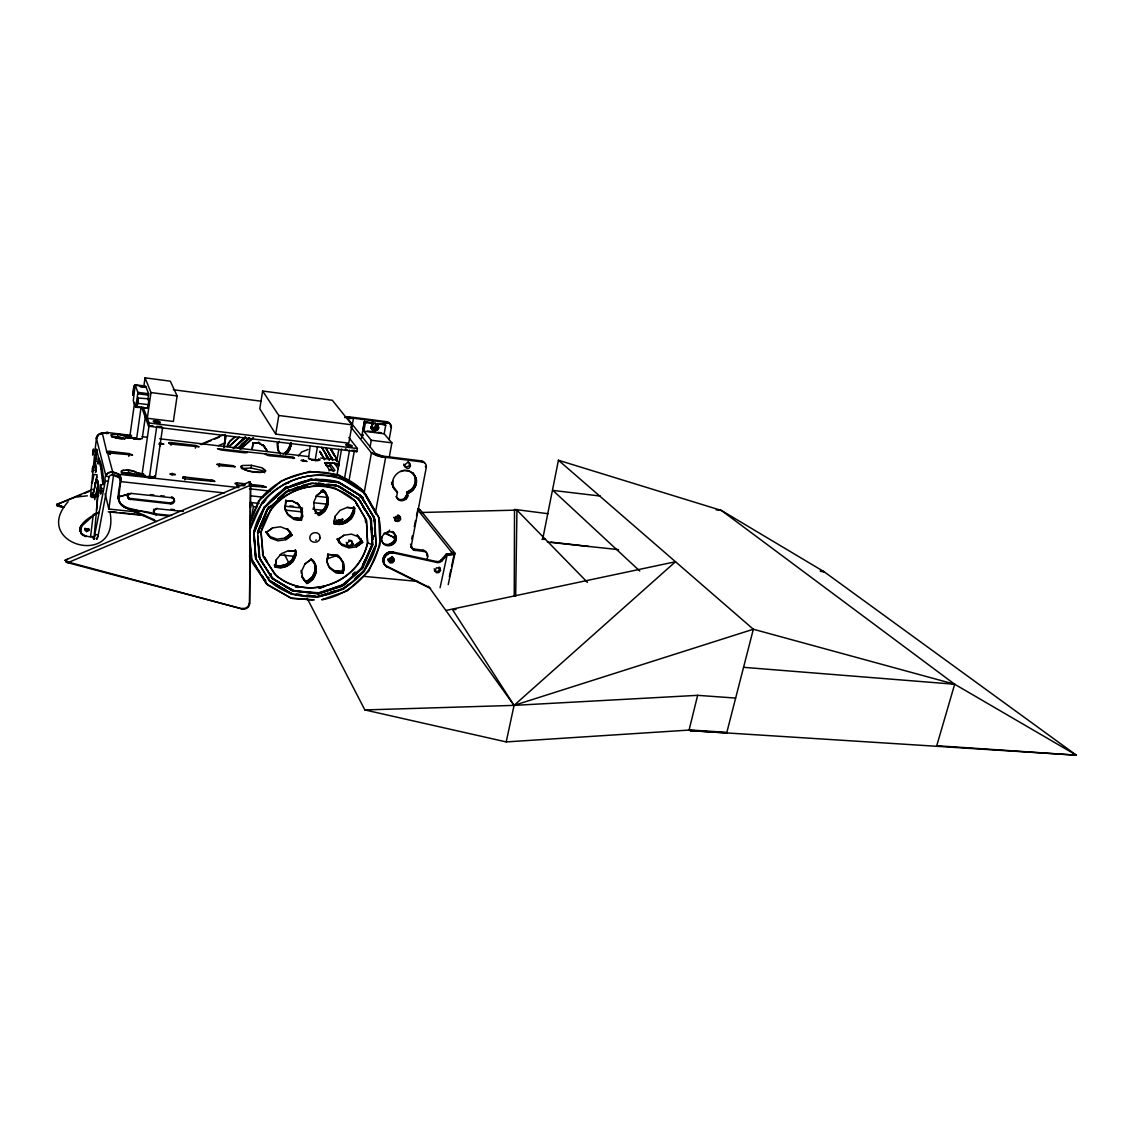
<?xml version="1.0" encoding="UTF-8"?>
<svg xmlns="http://www.w3.org/2000/svg" width="1133" height="1133" viewBox="0 0 1133 1133"><rect width="100%" height="100%" fill="white"/><g stroke="black" fill="none" stroke-linecap="round" stroke-linejoin="round"><path stroke-width="1.5" d="M514.24 596.17L514.509 509.397L548.018 513.716M95.469 463.142L96.333 467.348L95.498 472.433M66.068 561.317L66.989 562.478L242.349 608.959A5.424 4.815 -23 0 0 249.572 603.847L250.365 485.264L249.996 482.007L249.147 482.361M249.572 603.847L250.747 484.173L249.543 481.822L65.048 560.184L68.844 562.251L242.349 608.959M515.671 596.312L516.945 510.119L420.612 512.498M138.339 398.051L148.947 398.844L147.885 408.333L147.644 406.974M96.333 467.278L96.178 466.499L95.852 467.617M293.815 519.325L301.435 520.189L300.514 518.588L301.59 515.076L300.896 507.853L297.002 502.67L302.086 510.19L302.525 516.662L301.435 520.189L293.815 519.325L287.81 514.934L285.034 508.136L285.785 499.936M97.976 463.85L98.826 458.95M118.469 498.987L120.665 481.596C124.233 470.535 101.998 467.858 105.355 481.015L93.883 539.152L97.707 497.713L98.132 487.105L97.693 480.789L96.588 479.967L93.062 494.569L95.993 494.88L97.863 485.193M285.615 454.63L289.963 449.277L291.068 442.649M98.826 458.907L96.56 449.348M336.388 554.83L339.376 556.586L343.639 563.554L344.007 569.828L342.931 573.256L335.51 572.505L329.717 568.299L327.069 561.741L327.805 553.697M288.476 550.68L296.081 551.374L295.189 549.703L295.954 554.958L292.852 561.699L286.762 566.344L280.913 567.718L275.078 566.868L276.353 559.617L281.253 553.697L288.476 550.68L296.081 551.374C296.818 562.11 285.063 570.239 275.078 566.868L274.653 566.004M303.403 579.246L305.995 581.739C314.903 578.368 319.138 565.325 311.065 558.796M302.214 577.193L306.93 583.481C316.022 579.969 319.478 567.605 312.793 560.184M98.783 459.828L101.078 468.991M315.215 511.238L317.835 513.83C327.125 510.402 330.963 496.778 322.99 490.065M321.333 490.476L323.103 490.462L327.522 496.551L328.216 503.888L325.029 510.756L318.798 515.416L313.43 508.051L318.798 515.416C329.221 511.564 331.686 496.566 322.622 489.952M238.936 487.615L118.625 474.274L111.657 471.965L108.428 472.673L106.799 474.203L105.992 476.299L109.108 476.639C111.218 472.447 120.749 476.044 120.424 480.732C119.56 488.875 114.263 502.429 124.474 507.202L156.425 521.562M138.339 398.023L137.093 406.931L138.141 397.456M336.076 459.729C334.377 460.423 339.263 460.494 339.107 463.609L338.654 466.173M95.852 454.262L96.347 449.971M108.315 433.401L107.012 432.466A16.329 3.881 8.2 0 1 102.31 433.146L98.529 434.52L96.602 437.097L94.903 451.231M394.567 489.414L397.456 492.218L396.536 497.104C398.575 503.902 409.778 500.29 407.639 493.379C413.772 491.396 417.723 484.726 416.137 478.395L413.644 473.92L409.339 471.087C399.34 467.193 388.562 479.188 393.93 488.493M96.263 468.694L96.078 470.478M416.477 515.982L417.751 509.85L451.656 552.366L451.274 553.754L446.345 554.009L441.247 559.787A4.929 4.49 -36.8 0 1 436.304 561.486L392.939 551.998C387.33 550.78 381.453 556.43 383.195 562.067M417.751 509.85L420.442 510.204L418.091 508.646L420.442 510.204L454.531 552.692L453.993 554.646L447.124 555L442.026 560.793A4.943 4.49 -36.8 0 1 437.069 562.492L393.633 553.003C388.024 551.785 382.133 557.45 383.875 563.087M96.064 451.685L96.532 449.404M224.32 492.94L120.665 481.596C121.996 479.103 118.583 470.634 118.229 477.163L112.351 475.053L112.748 472.164L107.423 452.279L106.53 451.784L107.224 451.501A3.243 0.807 8.1 0 1 109.929 451.373L129.219 453.611L132.632 454.999L110.397 453.058A3.243 0.807 8.1 0 1 107.423 452.279L107.338 452.988M94.676 467.235L95.328 463.085M90.513 496.481L94.563 454.701M96.815 476.936L93.062 494.569L92.609 492.529L91.376 496.056M96.517 510.261L98.132 486.553L97.693 480.789L96.418 479.372M362.886 435.823L363.027 434.534L361.824 436.078M363.112 428.855L364.458 421.391L372.927 423.006L373.437 423.6L371.199 426.532L371.426 428.614M92.864 451.161C91.872 463.468 94.79 442.465 92.864 451.161L94.478 451.345M92.439 468.297C91.433 480.519 94.393 459.771 92.439 468.297L94.067 468.481M94.903 459.686L94.761 463.609L95.455 457.477L94.903 459.686L96.532 459.871M98.571 461.867L98.727 457.845L98.174 460.055M96.73 458.695L95.894 455.254L96.673 449.447M218.414 445.666L224.886 442.961L225.127 434.392L224.334 446.43M147.814 399.935L148.65 393.732L145.831 386.608L135.139 385.291L133.269 400.756L135.62 407.243L146.539 407.937L141.172 407.257M135.719 406.988L137.914 392.542L135.224 385.22M324.718 463.071L330.057 463.496L334.957 470.337L333.838 470.889L329.264 469.671L324.746 462.76L339.107 463.609M80.245 527.454L80.797 532.482M80.967 533.416L80.415 528.375M96.05 451.869L95.894 455.254L95.852 454.39M94.747 499.752L95.455 494.611L92.042 497.585M79.919 529.932C79.919 517.823 112.125 507.683 93.274 514.495L90.527 537.042L82.624 535.286L80.16 531.25M107.663 432.452L106.828 433.812L107.012 432.466L108.301 433.457M107.026 452.888L102.31 433.146L100.398 433.514L97.07 436.12L96.347 438.117L105.992 476.299M109.547 454.163L109.929 451.373M110.198 454.46L110.397 453.058M94.931 538.657L93.416 538.515L93.883 539.152L95.271 534.549L98.316 534.847L96.645 539.379L97.934 536.645L109.108 476.639M121.217 437.635L124.927 439.052C122.761 436.148 101.503 436.885 117.549 436.984L117.917 434.307L130.847 436.021M138.481 512.116L108.839 509.057L113.569 474.911M134.572 402.64L129.828 436.502L133.538 438.683L139.217 439.392M128.836 456.387L129.219 453.611M143.339 475.067C137.844 475.067 134.643 469.997 128.695 470.266L128.284 473.127L121.911 473.297L124.517 472.957M127.576 496.849L128.581 494.3L131.343 493.421L171.763 497.755C175.983 498.053 174.836 504.525 170.856 503.859L129.219 499.186M143.863 386.126L145.038 377.827L170.332 381.184L177.116 395.941L173.363 421.462L147.304 418.247L150.972 392.556L145.038 377.827M141.101 407.044L136.555 439.222L132.533 438.358M145.364 416.689L142.206 438.698L136.555 439.222L133.751 438.372L136.272 438.4L132.603 438.032M143.254 407.37L149.074 422.977L148.607 426.22L356.867 451.642L357.419 448.541L348.865 437.494M149.117 425.328L142.078 474.458C144.627 477.914 151.539 478.622 155.448 476.738L162.571 427.75M161.778 426.56L156.736 426.56L149.372 477.517L144.911 476.554M159.611 423.643L159.838 422.028M160.305 445.864L160.702 443.187L163.917 444.178L158.818 444.193M153.592 512.13L154.598 509.623L157.331 508.731L183.334 511.45M171.012 445.255L171.409 442.592L195.797 445.496L199.125 446.813L172.046 444.178L168.859 443.215L169.879 442.536M172.06 474.925L172.273 473.509C182.484 476.002 163.449 474.33 172.273 473.509M184.92 479.939L185.345 477.106L212.777 480.265M195.4 448.144L195.797 445.496M211.149 481.426L211.361 480.01M218.981 466.754L219.405 464.034L233.186 465.705L235.324 466.824L220.213 465.72L216.743 464.346L219.405 464.034M223.881 447.776L224.886 442.961M225.382 439.76L225.679 435.653L225.24 440.411M236.797 485.703L237.25 482.913L245.719 483.862M285.034 508.136L286.224 500.715L292.201 501.069L297.455 503.604L301.817 509.425L302.525 516.662L301.166 508.618M95.908 471.54L96.05 470.705M98.401 462.93L98.543 462.08M262.644 391.012L259.783 408.758L275.716 434.123L348.794 443.173L352.037 424.847L332.337 400.275L262.644 391.012L278.789 415.471L275.716 434.123M241.456 468.595L250.974 467.986L251.399 465.309L261.638 467.702L265.618 470.889L260.307 472.475L249.6 471.243L244.785 469.784L240.876 466.584L242.618 465.465L251.399 465.309M249.77 505.842L250.308 502.457L259.018 503.392M250.45 507.726L251.299 502.5L253.41 506.692L251.229 520.104M262.459 487.148L262.686 485.76L266.312 487.204L250.053 486.057M303.148 461.414L303.361 460.111L306.774 461.414M319.152 459.587L319.209 460.38L315.101 460.451L308.558 458.483L310.173 446.005M327.069 561.741L328.301 554.533L334.108 554.802L339.192 557.224L343.384 562.804L344.007 569.828L342.364 561.118L338.172 555.552M95.993 494.88L98.005 484.499M312.963 459.814L311.49 459.701L315.101 460.451L317.509 446.515M322.863 491.821L323.103 490.462L324.52 490.716M275.078 566.868L276.353 559.617M329.023 470.974L329.264 469.671M336.728 461.173L338.824 449.277M337.011 474.982L341.599 448.98M351.952 426.844L353.482 418.219L348.794 416.972L344.574 417.567M344.588 477.999L349.545 450.113M351.542 447.223L351.811 445.694M348.709 482.361L354.261 451.203M361.413 438.358L364.458 421.391L365.449 422.567L373.437 423.6M389.37 456.486L391.891 442.847L371.284 440.27L363.891 431.22L365.449 422.567M366.554 422.595L366.71 421.674M370.038 447.124L371.284 440.27M363.976 493.903L371.426 452.888L350.734 426.886M361.087 538.826L360.478 542.183L359.869 541.277M391.891 442.847L384.158 433.783L385.73 425.187L382.444 423.714L387.67 422.637A4.645 4.39 -39.1 0 1 391.324 427.679L389.101 439.774M820.717 571.429L824.187 571.797L721.452 510.473L558.442 460.253L542.877 538.217M335.127 516.294L333.782 523.588L339.518 524.494L345.296 523.163L351.357 518.546L354.487 511.79L354.657 508.193L353.595 506.635C354.204 516.478 343.865 525.032 334.32 522.186L338.498 522.894L344.262 521.577L350.309 516.96L353.425 510.232L354.487 511.79C352.505 520.854 342.591 526.505 333.782 523.588L335.127 516.294L340.027 510.388L347.165 507.428L354.657 508.193L347.165 507.428M375.462 512.64L385.602 457.548L375.278 453.356L347.718 418.573L353.482 418.219L387.67 422.637L386.849 421.717L352.717 417.284L345.239 417.227M355.111 500.956L335.637 488.394C303.658 478.452 267.827 499.016 261.057 531.986L262.729 554.958L274.738 574.204C306.207 602.629 358.934 583.608 367.574 542.82L366.426 520.288L367.574 542.82C359.076 582.914 307.893 602.189 276.041 575.422L263.437 556.983L261.057 531.986L271.566 508.094C291.776 483.21 331.502 477.885 355.111 500.956L366.228 519.99M395.049 520.953L395.771 517.158L399.496 515.6M413.12 549.717L411.364 545.412L426.277 467.391A5.028 4.688 -39.9 0 0 422.397 462.009L421.434 460.919L381.637 455.933L371.426 452.888L380.405 456.627L422.397 462.009M101.064 469.048C104.845 506.706 104.448 464.955 98.826 458.695M100.27 485.165C98.458 500.389 103.698 493.421 100.469 484.584M427.028 559.999L427.693 556.544A4.943 4.504 -35.7 0 0 423.884 551.431L422.935 550.171L412.738 548.868L410.769 546.658L412.2 548.471M411.718 538.841L412.341 535.81M414.253 526.675L415.528 520.571M440.086 587.73L447.124 555L446.345 554.009L450.934 553.881L451.656 552.366L454.531 552.692L454.829 553.938L447.124 555M449.348 576.655L450.821 569.842M451.571 566.415L454.531 552.692M448.215 584.628L454.871 553.796M307.156 598.295L364.854 709.938L506.21 741.917L514.056 705.377L675.48 561.741L445.878 610.475M506.21 741.917L690.096 730.006M100.865 433.429L100.639 434.392L101.29 433.344M95.852 471.753L95.469 472.206M145.718 386.735L145.775 386.594M735.544 698.07L697.645 695.336L689.105 729.935L726.848 732.343L753.346 629.24L558.442 460.253M95.455 494.611L92.354 497.401M936.58 746.279L954.68 684.247L721.452 510.473L716.183 509.85M288.136 452.223L290.954 446.02L290.161 444.773L289.17 448.031L284.822 453.37M412.525 472.702L415.188 477.262L415.386 482.474L413.262 487.402M173.476 497.897L173.816 501.395L170.531 502.967L128.964 498.279M412.426 472.518L415.046 476.809C416.817 483.267 412.993 490.051 406.719 492.218C407.894 496.707 403.178 500.814 398.901 499.384L396.026 496.622M341.571 522.964L341.288 519.495L343.143 519.565M400.855 471.526L403.815 470.492L409.027 470.988L413.361 473.636L415.995 477.928C417.751 484.414 413.927 491.198 407.639 493.379L406.719 492.218L411.435 489.456M378.181 427.368L375.363 430.115L371.341 428.77M378.691 427.962C377.799 432.126 370.732 431.432 371.213 426.999M88.402 528.587L88.346 530.145L87.071 530.881L85.272 529.904L85.428 528.474M85.343 530.06L86.944 528.644L88.799 530.4L86.476 531.731L85.173 529.139M389.625 530.088L387.401 533.232L384.059 533.346M227.082 446.275L228.399 443.031L235.338 436.701M255.562 557.974L253.75 532.227L263.961 507.301M255.874 558.796L254.047 532.85L264.272 507.881L285.389 488.493L312.283 479.698L339.659 482.828L361.951 497.061L374.867 519.353L376.099 545.2C365.166 592.347 307.001 613.477 269.81 581.215L255.704 558.541L253.75 532.227C262.275 493.747 301.647 471.229 339.263 482.276L361.54 496.495L374.442 518.758L375.278 535.98M266.382 510.7L258.041 531.037L268.733 506.805M259.415 557.648L257.701 533.218L267.232 509.992M250.039 521.718L258.565 501.069L281.961 480.406M321.659 599.697L347.18 590.93L368.749 571.202L380.008 545.03L378.705 517.328L364.883 493.436L341.005 478.14C301.534 466.513 259.046 489.527 249.827 530.159L262.091 502.316C288.717 471.158 334.858 465.054 365.492 494.073L378.833 517.753C387.528 556.473 360.322 592.502 322.296 599.739M256.001 559.192L254.047 532.85L264.527 507.527L285.049 488.805M257.701 533.218L267.572 509.397L287.201 491.495L312.496 483.21L338.257 486.142L359.26 499.511L371.454 520.486L372.644 544.86L362.744 567.902L341.982 586.285L317.622 593.848L292.286 590.746L319.237 593.664L343.752 585.265L362.744 567.902M371.794 424.365L371.964 427.707L374.074 428.529L375.703 427.792M320.016 537.977C319.237 544.166 308.813 543.33 309.876 536.957C310.569 532.071 318.359 530.895 319.903 535.852L320.016 537.977L319.534 537.169M362.772 565.211L364.925 560.198M375.292 423.02L375.377 426.461L373.366 427.58L371.185 426.773M336.204 522.823L336.487 520.005M372.106 424.082C375.037 420.711 378.875 426.56 375.25 428.189M336.558 523.276L338.073 519.962L340.736 519.665M153.451 510.247L153.918 509.142M338.413 541.008L339.192 539.152M338.696 542.749L339.192 540.37L338.13 538.458M348.667 540.059L351.655 540.724L352.929 543.996C352.462 547.706 346.301 547.182 346.939 543.387L349.785 540.795L352.236 541.645M404.778 465.21C411.831 455.636 411.846 474.557 404.835 466.499L403.858 464.105M363.098 564.701L365.109 559.943M362.574 566.939L372.219 544.237L371.454 527.114M382.43 542.056C378.762 535.116 389.327 528.233 394.525 533.756L396.054 536.419L396.196 539.535C395.134 545.129 387.613 547.919 383.478 543.854L381.07 539.945M400.501 517.795C401.549 521.208 395.927 523.177 394.851 519.693C393.831 516.294 399.283 514.354 400.473 517.682M352.278 541.815L351.811 544.307L349.573 545.653L347.151 544.916L346.358 542.466L346.939 543.387M407.922 461.726L409.565 463.397L409.07 466.06L405.586 467.178L403.9 465.394M375.023 546.12L364.175 569.941M227.492 446.529L229.886 440.992L234.984 436.687M399.595 516.591L398.15 519.948L395.559 520.203L393.902 517.229L394.794 518.432M390.602 545.384L394.723 542.764L396.196 539.535L395.969 536.136L394.27 533.615L395.304 538.302C394.312 543.982 386.537 546.573 382.614 542.594M392.145 556.558L390.673 559.716L388.095 559.999M392.443 556.756L392.528 560.113L390.304 561.43L388.378 560.906M250.166 521.803L260.236 498.803C286.72 467.816 332.592 461.825 363.027 490.674L376.298 514.226M263.408 502.443L264.456 500.828M259.698 519.565L261.057 516.45M388.477 560.014C388.973 556.374 394.964 557.068 394.213 560.679L392.684 562.733L390.149 563.002L387.783 559.008M392.273 556.954L393.548 558.342L392.981 560.849L390.729 562.138L388.817 561.571M279.256 441.304L277.84 444.419L278.534 451.061M267.487 509.595L286.465 491.92L311.263 483.352L336.742 485.632L357.901 498.152L370.76 518.305L372.644 544.86L361.526 569.318M264.131 507.131L284.284 488.38L310.612 479.287L337.648 481.723L360.096 495.036L374.131 517.03L376.099 545.2L364.075 571.698L343.568 589.16L317.736 597.204L291.294 594.23L269.229 580.634L255.633 558.243M434.945 571.06L436.403 567.817L439.93 568.185M290.161 444.773L287.343 450.962L283.165 454.064M395.077 534.903L395.304 538.302L393.831 541.517L389.724 544.137M439.731 568.228L438.23 571.485L434.746 571.089M439.703 568.171L440.525 570.466L438.91 572.562L436.46 572.746L434.364 570.381M316.858 495.376L323.103 490.702L316.858 495.376L313.657 502.287L314.379 509.609L318.798 515.416M326.516 495.022L327.21 502.33L324.038 509.199L317.835 513.83M304.947 563.993L301.803 570.763L302.539 577.901L306.93 583.481L313.076 578.878L316.22 572.123L315.512 564.999L311.136 559.362L304.947 563.993L311.136 559.362L313.728 561.883M428.302 586.965L386.622 566.047C378.776 561.94 385.064 549.887 392.939 551.998L393.633 553.003C385.758 550.893 379.456 562.959 387.316 567.067L430.568 588.466M314.563 563.299L315.271 570.409L312.142 577.136L305.995 581.739L306.93 583.481M262.729 554.958L263.168 554.065M248.92 482.842L249.543 481.822M133.921 386.027L132.858 395.304L133.921 386.027M92.212 494.979L90.796 496.693M98.16 463.794L97.934 462.76M249.911 504.567L251.299 502.5M80.273 527.213L81.973 524.777L80.443 528.134M128.326 493.421L127.378 495.574L128.142 493.676M332.72 474.529L338.215 475.166L336.898 474.642M225.34 435.596L224.816 436.276L225.382 435.554M249.515 484.131L250.591 483.38L250.662 485.986L249.996 482.007M263.734 501.707L262.36 503.392L265.887 500.191M363.155 571.499L363.863 570.635L354.601 578.793M68.164 501.721C29.996 544.038 119.064 569.177 110.227 513.277M298.376 456.018L301.661 452.039L308.091 449.433M92.722 489.357L56.65 504.567L63.25 506.975M66.295 561.203L66.04 562.124L69.297 562.917L65.048 560.509L67.541 559.291M388.477 532.227L386.58 533.572M249.77 483.72L250.591 483.38M267.02 509.142L270.546 505.87M286.139 491.354L277.627 499.271L288.688 489.895M287.456 528.658L291.11 533.501L284.822 538.076L277.132 539.195L270.036 536.575L267.317 534.04M287.47 528.955L292.017 535.13L285.7 539.719L277.982 540.852L270.872 538.232L266.057 531.929M356.428 546.828L362.617 542.31L357.192 535.102L362.617 542.31L356.428 546.828L348.922 547.947L342.067 545.384L337.252 539.181M352.476 574.7L355.04 572.307M361.455 567.973L344.064 584.189L320.087 592.842L296.634 591.299M245.28 436.97L233.228 448.186L245.479 436.913M233.61 448.512L245.535 437.437M238.072 447.946L249.118 437.678M238.511 448.243L249.444 438.074M352.703 574.417L355.111 572.222M348.624 584.175L344.035 587.772M355.776 577.632L358.17 575.437M94.775 514.297L82.142 525.684L80.075 530.853M239.219 437.31L229.857 445.836L239.049 437.296M233.54 448.47L245.734 437.366M238.567 448.13L249.685 437.989M240.819 449.008L252.758 438.131M404.679 498.123L406.832 494.724L407.753 495.886L405.6 499.285M283.533 489.144L286.677 486.468M340.835 523.177L342.492 518.772M241.329 444.575L249.118 437.989M239.969 449.234L253.523 437.791M93.472 515.388L96.234 513.391M129.714 493.648L127.59 496.155L128.964 499.03M355.365 545.185L361.54 540.682L355.365 545.185L347.888 546.304L341.047 543.741L338.441 541.248M284.822 538.076L291.11 533.501M285.7 539.719L292.017 535.13L287.442 529.437L280.347 526.788L272.6 527.907L266.241 532.524L270.872 538.232M360.846 539.223L358.269 536.716L351.428 534.125L343.88 535.243L337.662 539.775L342.067 545.384M272.6 527.907L266.241 532.524L265.83 531.703M95.257 513.957L96.815 513.83M306.774 461.428L300.996 460.423L303.361 460.111M241.896 465.904L240.89 466.527L241.541 468.014C248.283 471.894 256.61 473.141 264.244 471.937L265.646 470.79L262.828 468.326M121.571 470.832C129.204 470.011 119.956 469.26 121.344 472.206M183.73 477.064L182.654 477.857L186.081 478.919L214.944 481.483L212.905 480.293M143.169 473.877L130.083 474.911L121.358 472.234M316.489 539.959L315.654 540.243M137.716 474.033L143.452 474.784M343.88 535.243L337.662 539.775L337.152 538.954M111.246 434.69L117.917 434.307L130.592 436.134M99.902 433.783L99.053 434.251M58.25 505.346L57.273 505.87L64.354 507.287M68.844 562.251L250.365 485.264M200.3 444.476L223.116 434.959M64.156 507.131L56.65 504.596L80.896 494.923M84.139 493.563L89.04 491.524M201.447 444.618L211.248 440.539M214.505 439.179L219.391 437.14M93.897 497.727L98.755 495.702M399.751 517.186L396.734 518.447L395.771 517.158M182.852 477.234L183.234 478.183M319.478 588.324L324.095 586.653M287.555 490.858L299.891 486.595L295.09 488.011M306.179 484.414L301.463 486.043L310.81 483.38M58.576 505.276L57.344 506.083L63.505 507.23M285.474 488.663L310.966 479.854L338.031 482.29L360.492 495.617M318.925 588.282L325.369 586.087M319.081 596.34L328.23 593.196M334.518 591.044L329.76 592.672L343.186 588.494M312.722 599.923L290.459 597.969L266.142 583.622L251.923 559.815M326.955 558.838L337.818 555.283M56.862 504.312L59.709 503.76M332.564 460.522L326.134 448.441M283.547 479.896L309.507 471.427L338.682 474.826L362.433 490.037L376.198 514.042M289.042 482.559L284.128 484.159L289.609 482.077M285.87 487.162L285.077 487.841M169.058 442.677L169.383 443.499M364.854 709.938L514.056 705.377L753.346 629.24L954.68 684.247L1076.35 755.173L689.955 730.601L726.862 732.952M155.731 508.972L153.606 511.45L154.952 514.283M156.028 508.873L157.175 508.278M318.231 596.255L328.117 593.182M129.417 493.747L118.526 496.891C118.852 514.58 144.996 508.278 155.504 514.609L168.562 516.082M152.828 476.582L155.193 476.908M142.333 475.336L145.619 475.492M128.581 494.3L118.526 496.891L118.285 495.999C117.464 501.848 122.265 506.196 127.42 507.726M317.906 460.536L315.101 460.451M131.116 436.998L130.04 437.239L131.768 437.777L130.224 437.338M130.946 436.262L121.514 434.959M382.572 423.728L387.67 422.637M311.929 479.132L310.23 479.429M257.403 532.595L261.057 531.986M102.31 433.146L107.012 432.466L131.584 435.412M325.808 492.274L320.908 491.24M153.507 477.503L149.372 477.517L151.765 476.866L147.786 476.342M333.47 474.245L332.918 474.982M265.264 454.361L268.648 455.65L294.481 458.143L291.096 456.84L265.632 454.092M95.993 513.476L98.288 513.178M182.965 477.163L185.345 477.106M155.363 476.795L154.697 475.69M312.241 459.899L314.549 459.63M316.645 460.267L317.353 460.182M318.699 460.026L319.733 459.97M151.482 476.497L149.06 476.554M311.235 459.63L312.496 459.998M312.014 459.545L313.274 459.403M77.157 496.934L87.368 495.815M129.856 493.577L131.343 493.421M169.171 442.606L171.409 442.592M159.371 443.116L160.702 443.187M153.012 425.824L148.607 426.22L141.498 406.974M160.886 426.645L156.736 426.56M139.26 439.377L140.166 439.307M293.489 458.468L294.424 458.256L293.702 457.505M428.501 586.299L514.056 705.377L697.645 695.336M151.921 426.065L148.607 426.22L152.247 425.583M318.061 593.706L319.237 593.664M456.047 609.54L452.52 609.639L514.056 705.377M121.585 434.987L125.31 436.375M541.914 539.322L545.455 539.336M130.946 437.763L126.315 437.664C121.684 441.304 100.171 433.698 117.917 434.307M326.361 462.547L334.462 463.397A5.056 4.773 -29.9 0 1 337.676 465.224M129.927 436.941L124.262 435.794L131.626 436.885M128.695 470.266C119.22 469.898 134.643 470.039 136.64 472.518M237.25 482.913C229.433 483.083 243.992 486.751 244.955 485.476M266.411 453.993L217.508 448.654L220.864 449.971L244.799 452.818L247.306 452.549L246.456 451.826M131.4 438.004C126.726 438.754 122.392 435.525 130.38 437.366M690.011 730.374L705.958 731.366M314.365 599.909L292.187 598.493L267.756 585.124L252.192 562.52L249.855 538.77M134.416 473.764L124.46 472.659L134.855 473.948M936.736 745.726L1076.35 755.173L823.691 571.443L820.179 571.074M143.82 476.186L133.68 475.095L143.353 475.931M129.459 473.212L128.284 473.127L136.229 475.393L131.995 473.764M328.301 554.533L334.901 555.028L340.382 558.257M136.909 474.161L143.565 474.685M142.262 475.223L136.413 474.769L142.9 475.662M743.517 667.323L954.68 684.247M353.482 418.219L348.851 418.105L347.803 419.153M286.224 500.715L293.022 501.296L298.687 504.695M295.26 594.23L301.477 594.783M308.091 595.363L314.847 595.958M315.541 483.196L323.471 483.904L318.614 483.168M328.287 484.343L336.359 485.066M295.501 587.121L298.687 587.404M363.735 576.343L418.077 581.456M279.993 554.943L293.971 556.303M411.69 547.905L413.658 550.114L423.884 551.431M108.159 511.833L144.939 515.6M326.757 561.685L328.726 566.599L334.518 570.791L341.911 571.542L342.931 573.256L335.51 572.505M154.173 513.745L171.706 515.529M109.802 511.564L116.812 512.286M120.31 512.654L139.557 514.623M170.885 509.284L174.34 509.638M101.503 488.436L103.032 488.606M150.377 494.611L153.89 494.979M160.914 495.73L164.427 496.112M253.41 506.692L256.936 507.074M285.091 510.091L302.695 511.974M315.016 513.291L320.285 513.858M99.789 490.716L102.82 491.042M547.366 542.041L618.561 549.632M105.355 481.015L108.456 481.355M100.61 484.683L102.126 484.853M289.85 505.899L293.334 506.267M285.134 506.21L302.539 508.094M312.977 509.213L323.429 510.346M249.402 488.776L270.362 491.099M315.767 496.127L327.989 497.486M250.676 495.815L262.969 497.16M313.912 502.74L326.219 504.086M249.118 484.244L262.686 485.76M360.053 497.104L363.353 497.472M92.835 470.011L96.093 470.379M292.909 517.724L300.514 518.588L292.909 517.724L286.918 513.348L284.709 507.91M291.62 593.635L268.918 579.969M296.506 594.188L301.392 594.74M306.476 595.307L315.101 596.27M95.299 461.386L98.585 461.754M93.26 452.803L96.489 453.172M550.935 542.098L588.82 546.46M115.283 437.961L122.265 438.783M600.32 496.056L552.918 490.419L639.791 571.046M96.347 438.117L97.311 438.23M142.121 436.672L147.389 437.296M159.668 438.768L308.502 456.571M320.724 458.029L336.459 459.913M149.074 422.977L357.419 448.541M135.79 406.591L139.826 407.101M278.789 415.471L352.037 424.847M375.604 430.993L372.672 430.611L375.434 430.965M367.432 431.007L372.672 431.673M377.912 432.339L381.41 432.778M363.891 431.22L384.158 433.783M138.042 403.39L148.876 404.75M150.972 392.556L177.116 395.941M137.886 392.344L148.65 393.732M371.114 428.26L372.573 430.101L376.298 430.582L378.833 427.693L377.275 423.572L382.968 424.309L382.444 423.714M385.73 425.187L377.275 423.572M137.815 393.746L148.593 395.134M134.799 384.71L145.307 386.084M173.335 389.738L260.902 401.181M315.314 479.132L318.529 479.585M332.62 481.539L335.694 481.978M315.059 479.613L318.472 480.08M334.178 482.261L335.566 482.205M326.616 484.273L338.994 485.986M92.509 536.476L93.331 536.688M385.602 457.548L376.652 455.593L371.426 452.888M250.974 467.986L261.072 470.337L264.669 472.659L262.389 471.016M97.466 435.695L98.429 435.865L98.132 434.959M143.636 474.061L137.433 472.971L142.758 474.104M117.549 436.984L121.146 437.635M84.139 535.258L86.207 536.617L81.066 533.685M327.621 462.703L330.34 463.737L329.901 466.3L333.584 471.611M334.518 570.791L341.911 571.542L342.987 568.129L342.619 561.869M153.493 512.017L156.439 514.835L124.474 507.202L124.233 506.281M292.668 457.151L293.376 457.364M331.105 470.521L330.383 470.308M169.823 443.683L170.417 443.853M370.519 420.244L373.607 421.094L370.533 420.131M184.339 478.579L183.56 478.338M351.995 450.268L356.867 451.642L353.907 450.056M309.876 458.907L308.629 458.525M384.951 533.388L393.817 537.354M133.793 437.82L134.926 438.159M367.574 542.82L372.644 544.86M142.432 475.378L143.735 475.775M366.299 520.104L355.309 501.098M291.252 593.593L292.158 593.961L269.498 580.549M372.077 429.506L373.848 430.228L377.416 428.841L378.238 425.13M135.393 511.309L154.541 519.92M318.67 458.78L319.888 459.828M385.871 533.303L392.075 536.476M274.979 580.167L293.815 590.534M284.652 586.044L287.315 587.503M290.699 589.372L291.436 589.783M291.025 590.038L291.776 590.449M93.133 537.821L90.343 536.107M128.709 498.138L127.519 496.75M392.981 532.765L394.355 533.586M265.278 580.223L261.709 575.522M337.563 485.788L353.468 495.192M293.844 591.412L272.501 578.751L259.514 557.818M284.581 586.186L287.216 587.744M270.32 574.162L271.169 574.672L270.631 573.879M258.522 442.068L259.811 442.861M271.637 577.547L292.385 590.364L317.268 593.182L341.599 585.619L360.903 569.191L372.219 544.237L370.349 517.724L357.49 497.571M292.158 590.69L271.948 578.212L259.103 556.997L257.757 537.821M337.563 538.557L338.484 539.124M393.633 532.524L392.089 531.547L393.533 532.453M397.938 514.849L399.567 516.478M340.792 519.693L342.563 522.766L341.996 521.874M340.297 486.85L359.388 499.497M385.121 565.027L387.316 567.067L383.96 563.682M123.058 505.445L120.735 503.774L118.639 500.135M172.896 497.429L171.451 496.863L171.763 497.755M173.802 498.789L174.255 499.511M80.995 532.85L79.99 530.329M82.907 534.606L81.109 533.062M127.788 497.26L130.465 499.582L128.043 498.152L127.477 496.381M153.748 512.513L154.768 513.476M155.065 514.396L153.451 511.649M119.234 477.616L120.665 481.596M516.945 510.119L587.461 582.39M94.69 483.253L95.753 482.304L97.155 474.826L93.869 474.472A12.59 1.232 -83.9 0 1 91.433 482.899M391.324 427.679L390.503 426.744A4.631 4.39 -39 0 0 386.849 421.717M425.314 466.3L426.277 467.391M375.929 425.229L376.723 426.178M409.65 464.799L410.585 465.904M415.386 482.474L416.335 483.607M266.34 532.014L270.036 536.575M287.442 529.437L292.017 535.13M337.521 539.266L341.047 543.741M301.619 576.159L305.995 581.739M358.269 536.716L362.617 542.31M441.247 559.787L442.026 560.793M436.304 561.486L437.069 562.492M280.772 453.781L277.769 449.815L280.177 453.979M439.746 569.446L440.525 570.466M399.652 517.852L400.558 519.056M427.693 556.544L426.744 555.269A4.929 4.504 -35.7 0 0 422.935 550.171M434.151 568.808L434.916 569.828M393.024 487.346L397.456 492.218L392.415 485.519M414.281 549.293L415.202 550.553M410.429 544.166L411.364 545.412M395.304 538.302L396.196 539.535M392.726 536.504L394.78 539.35M334.462 463.397L338.229 468.736M380.929 536.815L381.793 538.062M392.16 557.648L393.038 558.923M393.505 559.66L394.213 560.679M259.967 572.519L249.543 556.176L250.308 557.379M261.695 575.026L263.423 577.533M264.655 579.331L265.915 581.144M270.858 574.02L271.41 574.828M273.605 579.416L259.995 559.56L257.729 536.022M268.549 577.136L269.144 578M383.011 558.456L383.69 559.475M331.771 457.35L332.139 458.851M327.21 502.33L328.216 503.888M352.335 543.075L352.929 543.996M321.659 447.337L329.349 459.375M356.258 503.477L358.07 506.324L356.513 503.647M320.469 452.435L322.296 455.282M335.963 521.237L336.529 522.129M251.186 558.781L256.483 567.208M258.239 570.012L259.981 572.774M266.949 561.09L264.442 557.068L266.595 561.373M266.722 450.198L262.927 444.759L266.51 449.843M267.459 451.444L264.371 446.444L259.245 443.315L253.112 442.72L252.093 449.404L253.112 442.72L258.508 443.088L263.238 445.453L267.246 451.104M439.094 567.109L439.887 568.157M320.228 452.308L321.814 455.013M356.399 503.264L357.957 505.941M321.899 447.507L328.57 458.922M325.525 454.375L326.955 456.826M325.907 455.126L327.338 457.576M361.016 496.367L364.415 502.245M363.056 506.904L364.656 509.666L362.957 506.635M320.384 452.393L324.562 459.587M322.197 447.917L329.108 460.069M325.922 455.239L327.352 457.76M319.789 451.189L324.604 459.644M361.3 496.566L364.557 502.33M336.671 459.007L330.878 448.781L336.572 458.837M360.138 500.828L371.142 520.259L371.298 523.687M315.271 570.409L316.22 572.123M373.366 515.897L374.032 521.01M284.397 554.264L289.269 563.696M394.383 489.229L392.712 485.25L392.698 480.859M328.867 458.61L329.391 459.885M370.236 517.484L371.454 520.486M332.082 458.171L332.734 459.885L325.794 447.974L332.465 459.332M373.748 516.875L374.442 518.758M174.241 500.262L174.567 501.154M170.531 502.967L170.856 503.859M105.114 493.705L108.839 509.057M88.615 529.479L88.799 530.4M391.607 482.375L391.933 484.386L391.82 483.664M338.894 519.721L339.362 522.724L338.824 519.551M270.206 509.949L270.334 510.912M277.075 443.187L277.585 448.158M301.038 570.466L301.321 573.312M290.614 442.706L290.954 446.02M101.361 433.33L101.432 434.151M249.798 540.073L251.299 560.028M374.499 527.737L375.094 536.164M338.569 539.308L338.654 540.597M365.364 518.645L365.534 522.115M372.53 535.229L372.7 538.628L372.559 535.258M88.813 528.771A1.997 1.827 -5.2 0 1 86.561 530.74A1.997 1.827 -5.2 0 1 84.918 528.375M249.274 603.209A5.438 4.829 -23 0 1 242.037 608.322M421.434 460.919A5.014 4.688 -39.9 0 1 424.563 462.746M94.931 483.522L94.832 485.08L94.818 483.394M295.047 553.272C293.093 562.421 283.066 567.93 274.228 565.14L280.049 565.99L285.884 564.631L291.96 559.999L295.047 553.272M140.237 386.58L144.727 386.905L140.251 386.565M154.23 476.936L152.006 476.809L154.23 476.936M325.922 465.125L329.901 466.3L325.922 465.125M346.627 449.589L345.225 449.178L346.712 449.617M334.532 455.806L330.482 448.838L334.532 455.806M373.111 539.223L372.941 535.824L373.125 539.251M154.003 421.759A3.357 0.779 8.8 0 0 159.654 422.354A3.357 0.779 8.8 0 0 155.972 420.768A3.357 0.779 8.8 0 0 154.003 421.759M346.783 445.524A3.144 0.722 10.4 0 0 351.825 445.977A3.144 0.722 10.4 0 0 347.746 444.448A3.144 0.722 10.4 0 0 346.783 445.524"/></g></svg>
